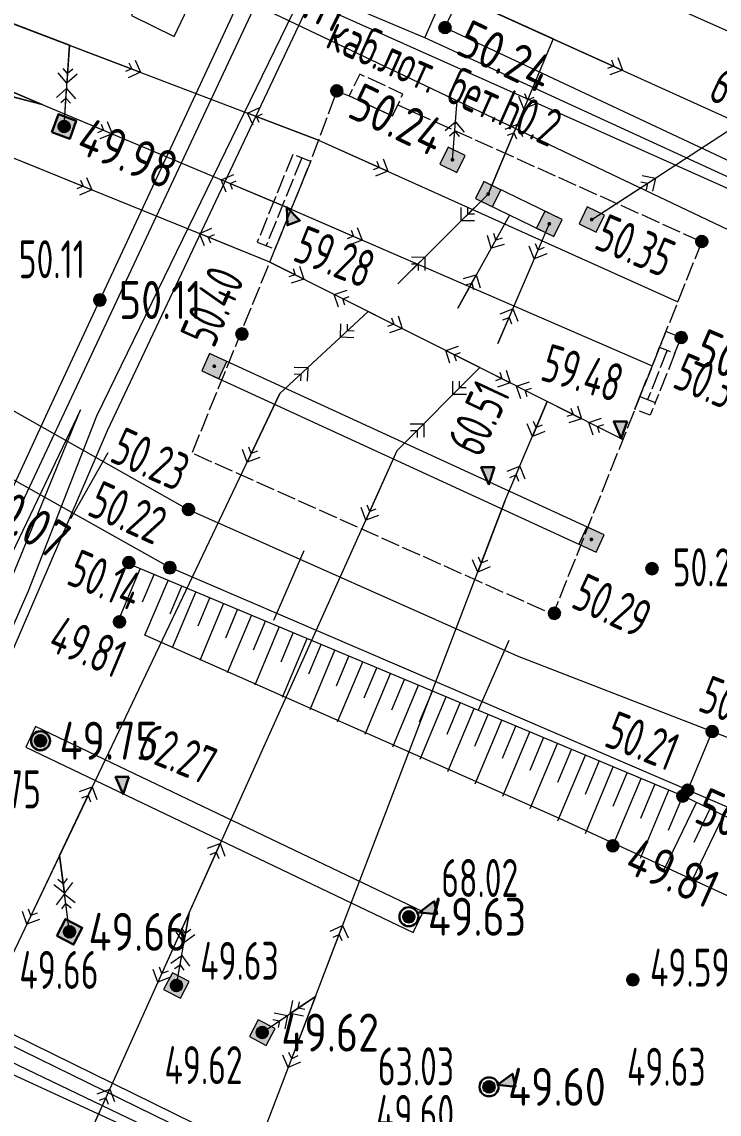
# Model space of a CAD drawing. Extents: x 1098675 to 1099684, y 381052 to 381453.
# Drawn here: x 1099343.58 to 1099361.93, y 381312.24 to 381341 of the extents above; entities that cross this region are included whole.
import ezdxf
from ezdxf.enums import TextEntityAlignment as Align

# ---------------------------------------------------------------- set-up
doc = ezdxf.new("R2010")
doc.units = 0
doc.header["$MEASUREMENT"] = 0
doc.linetypes.add('500_13', pattern=[1, 1, 0])
doc.layers.add('Съемка', color=253, linetype='CONTINUOUS', lineweight=20)
doc.styles.add('ГОСТ', font='GOST2304A.ttf', dxfattribs={"height": 2.5})
doc.linetypes.add('g5_119_1', pattern='A,4,-1,[31,GUGK_2005.shx,S=0.1,R=0,X=0,Y=0],0.35,[31,GUGK_2005.shx,S=0.08,R=0,X=0,Y=0],3.3,[31,GUGK_2005.shx,S=0.08,R=180,X=0,Y=0],0.35,[31,GUGK_2005.shx,S=0.1,R=180,X=0,Y=0],-1', length=10)
doc.linetypes.add('ПОДОШВА_Дороги', pattern='A,0,[201,mapsigns2.shx,S=0.12,R=0,X=0,Y=0],-1.5', length=1.5)

# ---------------------------------------------------------------- blocks, each defined once
blk = doc.blocks.new('Съемка')
at = {"layer": 'Съемка', "linetype": 'Continuous', "lineweight": -2}
h = blk.add_hatch(color=8, dxfattribs=at)
h.dxf.hatch_style = 1
edge = h.paths.add_edge_path()
edge.add_arc((1099354.713, 381340.845), 0.15, 0, 360)
h = blk.add_hatch(color=8, dxfattribs=at)
h.dxf.hatch_style = 1
edge = h.paths.add_edge_path()
edge.add_arc((1099354.713, 381340.845), 0.15, 0, 360)
h = blk.add_hatch(color=8, dxfattribs=at)
h.dxf.hatch_style = 1
edge = h.paths.add_edge_path()
edge.add_arc((1099351.865, 381339.18), 0.15, 0, 360)
at = {"layer": 'Съемка', "linetype": 'Continuous', "lineweight": -2, "true_color": 0xffffff}
h = blk.add_hatch(color=7, dxfattribs=at)
h.dxf.hatch_style = 1
h.paths.add_polyline_path([(1099344.371, 381338.095), (1099344.84, 381337.921), (1099345.014, 381338.39), (1099344.545, 381338.564)])
at = {"layer": 'Съемка', "linetype": 'Continuous', "lineweight": -2}
h = blk.add_hatch(color=8, dxfattribs=at)
h.dxf.hatch_style = 1
edge = h.paths.add_edge_path()
edge.add_arc((1099344.693, 381338.242), 0.15, 0, 360)
h = blk.add_hatch(color=8, dxfattribs=at)
edge = h.paths.add_edge_path()
edge.add_arc((1099344.693, 381338.242), 0.05, -20.3478, 339.6522)
at = {"layer": 'Съемка', "linetype": 'Continuous', "lineweight": -2, "true_color": 0xffffff}
h = blk.add_hatch(color=7, dxfattribs=at)
h.dxf.hatch_style = 1
h.paths.add_polyline_path([(1099354.575, 381337.252), (1099355.024, 381337.033), (1099355.243, 381337.482), (1099354.794, 381337.701)])
at = {"layer": 'Съемка', "linetype": 'Continuous', "lineweight": -2}
h = blk.add_hatch(color=8, dxfattribs=at)
edge = h.paths.add_edge_path()
edge.add_arc((1099354.909, 381337.367), 0.05, -25.9592, 334.0408)
at = {"layer": 'Съемка', "linetype": 'Continuous', "lineweight": -2, "true_color": 0xffffff}
h = blk.add_hatch(color=7, dxfattribs=at)
h.dxf.hatch_style = 1
h.paths.add_polyline_path([(1099355.514, 381336.347), (1099355.964, 381336.128), (1099356.182, 381336.578), (1099355.733, 381336.797)])
at = {"layer": 'Съемка', "linetype": 'Continuous', "lineweight": -2}
h = blk.add_hatch(color=8, dxfattribs=at)
edge = h.paths.add_edge_path()
edge.add_arc((1099355.848, 381336.463), 0.05, -25.9592, 334.0408)
at = {"layer": 'Съемка', "lineweight": -2}
for points in [[(1099350.569, 381335.643), (1099350.554, 381336.117), (1099350.897, 381335.764)], [(1099359.502, 381330.478), (1099359.352, 381330.028), (1099359.152, 381330.478)], [(1099356.017, 381329.27), (1099355.867, 381328.82), (1099355.667, 381329.27)], [(1099346.396, 381321.119), (1099346.246, 381320.669), (1099346.046, 381321.119)], [(1099354.507, 381317.504), (1099354.035, 381317.555), (1099354.432, 381317.846)], [(1099356.565, 381312.963), (1099356.093, 381313.014), (1099356.491, 381313.305)]]:
    blk.add_hatch(color=8, dxfattribs=at).paths.add_polyline_path(points)
at = {"layer": 'Съемка', "linetype": 'Continuous', "lineweight": -2, "true_color": 0xffffff}
h = blk.add_hatch(color=7, dxfattribs=at)
h.dxf.hatch_style = 1
h.paths.add_polyline_path([(1099358.239, 381335.677), (1099358.688, 381335.458), (1099358.907, 381335.907), (1099358.458, 381336.126)])
h = blk.add_hatch(color=7, dxfattribs=at)
h.dxf.hatch_style = 1
h.paths.add_polyline_path([(1099357.124, 381335.564), (1099357.573, 381335.345), (1099357.792, 381335.794), (1099357.342, 381336.013)])
at = {"layer": 'Съемка', "linetype": 'Continuous', "lineweight": -2}
h = blk.add_hatch(color=8, dxfattribs=at)
edge = h.paths.add_edge_path()
edge.add_arc((1099358.573, 381335.792), 0.05, -25.9592, 334.0408)
h = blk.add_hatch(color=8, dxfattribs=at)
edge = h.paths.add_edge_path()
edge.add_arc((1099357.458, 381335.679), 0.05, -25.9592, 334.0408)
h = blk.add_hatch(color=8, dxfattribs=at)
h.dxf.hatch_style = 1
edge = h.paths.add_edge_path()
edge.add_arc((1099361.468, 381335.215), 0.15, 0, 360)
h = blk.add_hatch(color=8, dxfattribs=at)
h.dxf.hatch_style = 1
edge = h.paths.add_edge_path()
edge.add_arc((1099361.468, 381335.215), 0.15, 0, 360)
h = blk.add_hatch(color=8, dxfattribs=at)
h.dxf.hatch_style = 1
edge = h.paths.add_edge_path()
edge.add_arc((1099345.634, 381333.675), 0.15, 0, 360)
h = blk.add_hatch(color=8, dxfattribs=at)
h.dxf.hatch_style = 1
edge = h.paths.add_edge_path()
edge.add_arc((1099345.634, 381333.675), 0.15, 0, 360)
h = blk.add_hatch(color=8, dxfattribs=at)
h.dxf.hatch_style = 1
edge = h.paths.add_edge_path()
edge.add_arc((1099349.372, 381332.779), 0.15, 0, 360)
h = blk.add_hatch(color=8, dxfattribs=at)
h.dxf.hatch_style = 1
edge = h.paths.add_edge_path()
edge.add_arc((1099349.372, 381332.779), 0.15, 0, 360)
h = blk.add_hatch(color=8, dxfattribs=at)
h.dxf.hatch_style = 1
edge = h.paths.add_edge_path()
edge.add_arc((1099360.928, 381332.684), 0.15, 0, 360)
h = blk.add_hatch(color=8, dxfattribs=at)
h.dxf.hatch_style = 1
edge = h.paths.add_edge_path()
edge.add_arc((1099360.928, 381332.684), 0.15, 0, 360)
at = {"layer": 'Съемка', "linetype": 'Continuous', "lineweight": -2, "true_color": 0xffffff}
h = blk.add_hatch(color=7, dxfattribs=at)
h.dxf.hatch_style = 1
h.paths.add_polyline_path([(1099348.313, 381331.808), (1099348.768, 381331.599), (1099348.977, 381332.053), (1099348.522, 381332.262)])
at = {"layer": 'Съемка', "linetype": 'Continuous', "lineweight": -2}
h = blk.add_hatch(color=8, dxfattribs=at)
edge = h.paths.add_edge_path()
edge.add_arc((1099348.645, 381331.93), 0.05, -24.679, 335.321)
h = blk.add_hatch(color=8, dxfattribs=at)
h.dxf.hatch_style = 1
edge = h.paths.add_edge_path()
edge.add_arc((1099347.966, 381328.16), 0.15, 0, 360)
h = blk.add_hatch(color=8, dxfattribs=at)
h.dxf.hatch_style = 1
edge = h.paths.add_edge_path()
edge.add_arc((1099347.966, 381328.16), 0.15, 0, 360)
at = {"layer": 'Съемка', "linetype": 'Continuous', "lineweight": -2, "true_color": 0xffffff}
h = blk.add_hatch(color=7, dxfattribs=at)
h.dxf.hatch_style = 1
h.paths.add_polyline_path([(1099358.234, 381327.249), (1099358.688, 381327.04), (1099358.897, 381327.495), (1099358.442, 381327.704)])
at = {"layer": 'Съемка', "linetype": 'Continuous', "lineweight": -2}
h = blk.add_hatch(color=8, dxfattribs=at)
edge = h.paths.add_edge_path()
edge.add_arc((1099358.565, 381327.372), 0.05, -24.679, 335.321)
h = blk.add_hatch(color=8, dxfattribs=at)
h.dxf.hatch_style = 1
edge = h.paths.add_edge_path()
edge.add_arc((1099346.397, 381326.763), 0.15, 0, 360)
h = blk.add_hatch(color=8, dxfattribs=at)
h.dxf.hatch_style = 1
edge = h.paths.add_edge_path()
edge.add_arc((1099346.397, 381326.763), 0.15, 0, 360)
h = blk.add_hatch(color=8, dxfattribs=at)
h.dxf.hatch_style = 1
edge = h.paths.add_edge_path()
edge.add_arc((1099347.476, 381326.628), 0.15, 0, 360)
h = blk.add_hatch(color=8, dxfattribs=at)
h.dxf.hatch_style = 1
edge = h.paths.add_edge_path()
edge.add_arc((1099347.476, 381326.628), 0.15, 0, 360)
h = blk.add_hatch(color=8, dxfattribs=at)
h.dxf.hatch_style = 1
edge = h.paths.add_edge_path()
edge.add_arc((1099360.16, 381326.603), 0.15, 0, 360)
h = blk.add_hatch(color=8, dxfattribs=at)
h.dxf.hatch_style = 1
edge = h.paths.add_edge_path()
edge.add_arc((1099360.16, 381326.603), 0.15, 0, 360)
h = blk.add_hatch(color=8, dxfattribs=at)
h.dxf.hatch_style = 1
edge = h.paths.add_edge_path()
edge.add_arc((1099357.592, 381325.427), 0.15, 0, 360)
h = blk.add_hatch(color=8, dxfattribs=at)
h.dxf.hatch_style = 1
edge = h.paths.add_edge_path()
edge.add_arc((1099357.592, 381325.427), 0.15, 0, 360)
h = blk.add_hatch(color=8, dxfattribs=at)
h.dxf.hatch_style = 1
edge = h.paths.add_edge_path()
edge.add_arc((1099346.151, 381325.202), 0.15, 0, 360)
h = blk.add_hatch(color=8, dxfattribs=at)
h.dxf.hatch_style = 1
edge = h.paths.add_edge_path()
edge.add_arc((1099346.151, 381325.202), 0.15, 0, 360)
at = {"layer": 'Съемка', "linetype": 'Continuous', "lineweight": -2, "true_color": 0xffffff}
h = blk.add_hatch(color=7, dxfattribs=at)
h.dxf.hatch_style = 1
edge = h.paths.add_edge_path()
edge.add_arc((1099344.073, 381322.073), 0.25, 0, 360)
at = {"layer": 'Съемка', "linetype": 'Continuous', "lineweight": -2}
h = blk.add_hatch(color=8, dxfattribs=at)
h.dxf.hatch_style = 1
edge = h.paths.add_edge_path()
edge.add_arc((1099361.741, 381322.317), 0.15, 0, 360)
h = blk.add_hatch(color=8, dxfattribs=at)
h.dxf.hatch_style = 1
edge = h.paths.add_edge_path()
edge.add_arc((1099344.073, 381322.073), 0.15, 0, 360)
h = blk.add_hatch(color=8, dxfattribs=at)
h.dxf.hatch_style = 1
edge = h.paths.add_edge_path()
edge.add_arc((1099344.073, 381322.073), 0.15, 0, 360)
h = blk.add_hatch(color=8, dxfattribs=at)
edge = h.paths.add_edge_path()
edge.add_arc((1099344.073, 381322.073), 0.05, 0, 360)
h = blk.add_hatch(color=8, dxfattribs=at)
h.dxf.hatch_style = 1
edge = h.paths.add_edge_path()
edge.add_arc((1099361.099, 381320.774), 0.15, 0, 360)
h = blk.add_hatch(color=8, dxfattribs=at)
h.dxf.hatch_style = 1
edge = h.paths.add_edge_path()
edge.add_arc((1099360.969, 381320.617), 0.15, 0, 360)
h = blk.add_hatch(color=8, dxfattribs=at)
h.dxf.hatch_style = 1
edge = h.paths.add_edge_path()
edge.add_arc((1099359.13, 381319.308), 0.15, 0, 360)
h = blk.add_hatch(color=8, dxfattribs=at)
h.dxf.hatch_style = 1
edge = h.paths.add_edge_path()
edge.add_arc((1099353.763, 381317.44), 0.15, 0, 360)
h = blk.add_hatch(color=8, dxfattribs=at)
edge = h.paths.add_edge_path()
edge.add_arc((1099353.763, 381317.44), 0.05, 0, 360)
at = {"layer": 'Съемка', "linetype": 'Continuous', "lineweight": -2, "true_color": 0xffffff}
h = blk.add_hatch(color=7, dxfattribs=at)
h.dxf.hatch_style = 1
h.paths.add_polyline_path([(1099344.499, 381316.936), (1099344.942, 381316.705), (1099345.173, 381317.148), (1099344.73, 381317.379)])
at = {"layer": 'Съемка', "linetype": 'Continuous', "lineweight": -2}
h = blk.add_hatch(color=8, dxfattribs=at)
h.dxf.hatch_style = 1
edge = h.paths.add_edge_path()
edge.add_arc((1099344.836, 381317.042), 0.15, 0, 360)
h = blk.add_hatch(color=8, dxfattribs=at)
h.dxf.hatch_style = 1
edge = h.paths.add_edge_path()
edge.add_arc((1099344.836, 381317.042), 0.15, 0, 360)
h = blk.add_hatch(color=8, dxfattribs=at)
edge = h.paths.add_edge_path()
edge.add_arc((1099344.836, 381317.042), 0.05, -27.5465, 332.4535)
at = {"layer": 'Съемка', "linetype": 'Continuous', "lineweight": -2, "true_color": 0xffffff}
h = blk.add_hatch(color=7, dxfattribs=at)
h.dxf.hatch_style = 1
h.paths.add_polyline_path([(1099347.31, 381315.523), (1099347.753, 381315.292), (1099347.984, 381315.735), (1099347.541, 381315.966)])
at = {"layer": 'Съемка', "linetype": 'Continuous', "lineweight": -2}
h = blk.add_hatch(color=8, dxfattribs=at)
h.dxf.hatch_style = 1
edge = h.paths.add_edge_path()
edge.add_arc((1099347.647, 381315.629), 0.15, 0, 360)
h = blk.add_hatch(color=8, dxfattribs=at)
h.dxf.hatch_style = 1
edge = h.paths.add_edge_path()
edge.add_arc((1099359.656, 381315.781), 0.15, 0, 360)
h = blk.add_hatch(color=8, dxfattribs=at)
h.dxf.hatch_style = 1
edge = h.paths.add_edge_path()
edge.add_arc((1099359.656, 381315.781), 0.15, 0, 360)
h = blk.add_hatch(color=8, dxfattribs=at)
edge = h.paths.add_edge_path()
edge.add_arc((1099347.647, 381315.629), 0.05, -27.5465, 332.4535)
at = {"layer": 'Съемка', "linetype": 'Continuous', "lineweight": -2, "true_color": 0xffffff}
h = blk.add_hatch(color=7, dxfattribs=at)
h.dxf.hatch_style = 1
h.paths.add_polyline_path([(1099349.57, 381314.285), (1099350.013, 381314.054), (1099350.245, 381314.497), (1099349.801, 381314.729)])
at = {"layer": 'Съемка', "linetype": 'Continuous', "lineweight": -2}
h = blk.add_hatch(color=8, dxfattribs=at)
h.dxf.hatch_style = 1
edge = h.paths.add_edge_path()
edge.add_arc((1099349.907, 381314.391), 0.15, 0, 360)
h = blk.add_hatch(color=8, dxfattribs=at)
h.dxf.hatch_style = 1
edge = h.paths.add_edge_path()
edge.add_arc((1099349.907, 381314.391), 0.15, 0, 360)
h = blk.add_hatch(color=8, dxfattribs=at)
edge = h.paths.add_edge_path()
edge.add_arc((1099349.907, 381314.391), 0.05, -27.5465, 332.4535)
h = blk.add_hatch(color=8, dxfattribs=at)
h.dxf.hatch_style = 1
edge = h.paths.add_edge_path()
edge.add_arc((1099355.872, 381312.962), 0.15, 0, 360)
h = blk.add_hatch(color=8, dxfattribs=at)
h.dxf.hatch_style = 1
edge = h.paths.add_edge_path()
edge.add_arc((1099355.872, 381312.962), 0.15, 0, 360)
h = blk.add_hatch(color=8, dxfattribs=at)
edge = h.paths.add_edge_path()
edge.add_arc((1099355.872, 381312.962), 0.05, 0, 360)
at = {"layer": 'Съемка', "color": 8, "lineweight": 0, "flags": 128}
for points in [[(1099305.085, 381361.52), (1099308.708, 381356.292), (1099317.422, 381347.915), (1099328.5, 381339.161), (1099347.937, 381328.166), (1099356.615, 381324.307), (1099366.208, 381320.583), (1099376.581, 381316.222), (1099379.753, 381314.934)], [(1099396.511, 381305.804), (1099365.454, 381318.904), (1099357.577, 381322.286), (1099347.455, 381326.639), (1099339.815, 381330.93), (1099334.713, 381333.856), (1099327.637, 381337.864), (1099318.126, 381345.489), (1099316.592, 381346.869), (1099309.325, 381353.681), (1099307.625, 381355.309), (1099304.03, 381360.792)], [(1099393.636, 381306.465), (1099391.102, 381307.345), (1099379.752, 381312.248), (1099371.999, 381315.302), (1099361.024, 381320.594), (1099346.329, 381326.754)]]:
    blk.add_lwpolyline(points, dxfattribs=at)
at = {"layer": 'Съемка', "color": 8, "linetype": 'Continuous', "lineweight": 20}
for points in [[(1099297.931, 381340.133), (1099302.143, 381338.472), (1099302.919, 381342.524), (1099330.195, 381355.418), (1099349.653, 381346.319), (1099366.013, 381339.042), (1099402.016, 381321.604)], [(1099293.477, 381335.589), (1099295.277, 381336.834), (1099296.39, 381339.207), (1099302.525, 381337.272), (1099304.857, 381340.63), (1099330.472, 381353.561), (1099348.811, 381344.513), (1099365.128, 381337.121), (1099401.209, 381319.948)], [(1099400.554, 381318.621), (1099363.968, 381334.664), (1099347.715, 381342.411), (1099330.823, 381351.162), (1099306.282, 381339.344), (1099303.827, 381336.689)], [(1099357.043, 381345.792), (1099354.713, 381340.845), (1099363.957, 381336.508), (1099381.722, 381327.931), (1099401.221, 381318.181), (1099403.856, 381323.922)], [(1099318.458, 381310.448), (1099326.358, 381326.694), (1099327.003, 381329.534), (1099333.403, 381344.741), (1099351.39, 381337.883), (1099360.836, 381333.629)], [(1099319.554, 381309.934), (1099327.258, 381326.226), (1099328.541, 381328.782), (1099334.013, 381343.073), (1099350.439, 381336.164), (1099360.164, 381331.942)], [(1099357.559, 381340.55), (1099355.738, 381341.375)], [(1099344.836, 381340.382), (1099342.967, 381341.095)], [(1099359.392, 381330.005), (1099350.105, 381334.674), (1099334.71, 381340.922), (1099329.915, 381328.141), (1099328.214, 381325.728), (1099320.775, 381309.38)], [(1099357.559, 381340.55), (1099355.848, 381336.463), (1099353.477, 381334.101)], [(1099357.559, 381340.55), (1099356.787, 381338.705)], [(1099357.559, 381340.55), (1099359.381, 381339.725)], [(1099344.693, 381338.242), (1099344.836, 381340.382)], [(1099344.836, 381340.382), (1099344.769, 381339.385)], [(1099344.836, 381340.382), (1099346.704, 381339.67)], [(1099346.398, 381339.92), (1099346.471, 381339.759), (1099346.309, 381339.687)], [(1099346.56, 381339.992), (1099346.704, 381339.67), (1099346.382, 381339.525)], [(1099359.091, 381339.993), (1099359.153, 381339.828), (1099358.988, 381339.766)], [(1099359.257, 381340.056), (1099359.381, 381339.725), (1099359.05, 381339.6)], [(1099344.119, 381338.822), (1099342.275, 381339.598)], [(1099345.035, 381339.617), (1099344.769, 381339.385), (1099344.536, 381339.651)], [(1099344.919, 381339.75), (1099344.786, 381339.634), (1099344.669, 381339.767)], [(1099358.573, 381335.792), (1099364.56, 381339.688)], [(1099341.655, 381339.458), (1099344.119, 381338.822)], [(1099344.119, 381338.822), (1099343.151, 381339.072)], [(1099344.493, 381339.007), (1099344.759, 381339.24), (1099344.992, 381338.974)], [(1099344.61, 381338.874), (1099344.743, 381338.991), (1099344.859, 381338.858)], [(1099344.693, 381338.242), (1099344.759, 381339.24)], [(1099357.114, 381338.839), (1099356.787, 381338.705), (1099356.653, 381339.032)], [(1099357.047, 381339.003), (1099356.884, 381338.936), (1099356.817, 381339.099)], [(1099344.119, 381338.822), (1099345.962, 381338.047)], [(1099349.666, 381338.273), (1099349.522, 381338.596), (1099349.844, 381338.74)], [(1099351.39, 381337.883), (1099349.522, 381338.596)], [(1099349.828, 381338.345), (1099349.755, 381338.507), (1099349.917, 381338.579)], [(1099345.665, 381338.307), (1099345.732, 381338.144), (1099345.568, 381338.077)], [(1099345.829, 381338.374), (1099345.962, 381338.047), (1099345.635, 381337.913)], [(1099354.719, 381338.135), (1099354.989, 381338.364), (1099355.218, 381338.095)], [(1099354.834, 381338), (1099354.969, 381338.115), (1099355.083, 381337.98)], [(1099354.909, 381337.367), (1099354.989, 381338.364)], [(1099355.848, 381336.463), (1099356.621, 381338.307)], [(1099356.293, 381338.173), (1099356.621, 381338.307), (1099356.755, 381337.98)], [(1099351.39, 381337.883), (1099353.214, 381337.062)], [(1099356.36, 381338.01), (1099356.524, 381338.077), (1099356.591, 381337.913)], [(1099343.57, 381337.326), (1099345.423, 381336.574)], [(1099352.923, 381337.33), (1099352.986, 381337.164), (1099352.821, 381337.102)], [(1099353.089, 381337.392), (1099353.214, 381337.062), (1099352.883, 381336.937)], [(1099348.961, 381336.514), (1099348.828, 381336.842), (1099349.156, 381336.975)], [(1099345.123, 381336.831), (1099345.191, 381336.668), (1099345.029, 381336.6)], [(1099345.285, 381336.9), (1099345.423, 381336.574), (1099345.097, 381336.437)], [(1099350.67, 381336.063), (1099348.828, 381336.842)], [(1099349.125, 381336.581), (1099349.058, 381336.744), (1099349.222, 381336.811)], [(1099358.573, 381335.792), (1099360.249, 381336.883)], [(1099359.867, 381336.783), (1099360.04, 381336.747), (1099360.003, 381336.574)], [(1099359.903, 381336.956), (1099360.249, 381336.883), (1099360.176, 381336.537)], [(1099355.848, 381336.463), (1099355.14, 381335.757)], [(1099355.493, 381335.756), (1099355.14, 381335.757), (1099355.14, 381336.11)], [(1099355.494, 381335.933), (1099355.317, 381335.933), (1099355.317, 381336.11)], [(1099350.702, 381336.049), (1099352.537, 381335.253)], [(1099356.412, 381335.91), (1099355.053, 381333.463)], [(1099356.412, 381335.91), (1099355.926, 381335.036)], [(1099348.391, 381335.1), (1099348.253, 381335.426), (1099348.579, 381335.564)], [(1099352.407, 381335.582), (1099352.537, 381335.253), (1099352.208, 381335.123)], [(1099357.458, 381335.679), (1099356.103, 381332.526)], [(1099357.458, 381335.679), (1099357.063, 381334.76)], [(1099350.106, 381334.674), (1099348.253, 381335.426)], [(1099348.554, 381335.169), (1099348.485, 381335.332), (1099348.648, 381335.401)], [(1099352.242, 381335.517), (1099352.307, 381335.353), (1099352.143, 381335.288)], [(1099356.266, 381335.133), (1099355.926, 381335.036), (1099355.829, 381335.376)], [(1099356.218, 381335.303), (1099356.048, 381335.254), (1099355.999, 381335.424)], [(1099357.391, 381334.891), (1099357.063, 381334.76), (1099356.932, 381335.089)], [(1099357.326, 381335.055), (1099357.162, 381334.99), (1099357.096, 381335.154)], [(1099350.105, 381334.674), (1099350.998, 381334.225)], [(1099353.477, 381334.101), (1099354.186, 381334.806)], [(1099353.832, 381334.807), (1099354.186, 381334.806), (1099354.185, 381334.453)], [(1099350.72, 381334.505), (1099350.775, 381334.337), (1099350.607, 381334.282)], [(1099350.887, 381334.561), (1099350.998, 381334.225), (1099350.663, 381334.114)], [(1099353.832, 381334.63), (1099354.009, 381334.63), (1099354.008, 381334.453)], [(1099355.053, 381333.463), (1099355.538, 381334.337)], [(1099355.198, 381334.24), (1099355.538, 381334.337), (1099355.636, 381333.997)], [(1099355.247, 381334.07), (1099355.417, 381334.119), (1099355.466, 381333.949)], [(1099351.913, 381333.485), (1099351.802, 381333.821), (1099352.138, 381333.932)], [(1099352.695, 381333.372), (1099351.802, 381333.821)], [(1099352.081, 381333.541), (1099352.025, 381333.709), (1099352.193, 381333.764)], [(1099341.545, 381312.696), (1099350.368, 381331.215), (1099352.695, 381333.372)], [(1099352.695, 381333.372), (1099351.962, 381332.692)], [(1099352.695, 381333.372), (1099353.589, 381332.923)], [(1099353.478, 381333.258), (1099353.589, 381332.923), (1099353.253, 381332.812)], [(1099356.103, 381332.526), (1099356.498, 381333.445)], [(1099356.169, 381333.314), (1099356.498, 381333.445), (1099356.629, 381333.116)], [(1099352.315, 381332.679), (1099351.962, 381332.692), (1099351.975, 381333.045)], [(1099352.322, 381332.855), (1099352.145, 381332.862), (1099352.152, 381333.039)], [(1099353.31, 381333.203), (1099353.365, 381333.035), (1099353.198, 381332.979)], [(1099356.235, 381333.15), (1099356.399, 381333.215), (1099356.465, 381333.051)], [(1099354.844, 381332.011), (1099354.733, 381332.347), (1099355.069, 381332.458)], [(1099355.627, 381331.898), (1099354.733, 381332.347)], [(1099355.012, 381332.067), (1099354.957, 381332.235), (1099355.125, 381332.29)], [(1099355.627, 381331.898), (1099353.451, 381329.703), (1099345.072, 381311.079)], [(1099350.368, 381331.215), (1099351.102, 381331.894)], [(1099350.748, 381331.908), (1099351.102, 381331.894), (1099351.088, 381331.541)], [(1099355.627, 381331.898), (1099354.923, 381331.188)], [(1099355.627, 381331.898), (1099356.431, 381331.493)], [(1099356.32, 381331.829), (1099356.431, 381331.493), (1099356.095, 381331.382)], [(1099350.742, 381331.731), (1099350.918, 381331.724), (1099350.912, 381331.548)], [(1099355.276, 381331.189), (1099354.923, 381331.188), (1099354.921, 381331.541)], [(1099355.275, 381331.366), (1099355.099, 381331.365), (1099355.098, 381331.542)], [(1099356.152, 381331.774), (1099356.208, 381331.606), (1099356.04, 381331.55)], [(1099356.709, 381331.074), (1099356.598, 381331.41), (1099356.933, 381331.521)], [(1099350.368, 381331.215), (1099349.508, 381329.409)], [(1099357.402, 381331.005), (1099356.598, 381331.41)], [(1099356.877, 381331.129), (1099356.821, 381331.297), (1099356.989, 381331.353)], [(1099348.998, 381309.3), (1099356.291, 381328.378), (1099357.402, 381331.005)], [(1099357.402, 381331.005), (1099357.012, 381330.084)], [(1099357.414, 381330.999), (1099358.307, 381330.55)], [(1099358.028, 381330.83), (1099358.084, 381330.662), (1099357.916, 381330.607)], [(1099358.196, 381330.886), (1099358.307, 381330.55), (1099357.971, 381330.439)], [(1099353.451, 381329.703), (1099354.155, 381330.413)], [(1099353.801, 381330.412), (1099354.155, 381330.413), (1099354.156, 381330.06)], [(1099357.34, 381330.217), (1099357.012, 381330.084), (1099356.879, 381330.412)], [(1099357.274, 381330.381), (1099357.11, 381330.314), (1099357.043, 381330.478)], [(1099358.609, 381330.118), (1099358.498, 381330.454), (1099358.834, 381330.565)], [(1099359.392, 381330.005), (1099358.498, 381330.454)], [(1099358.777, 381330.174), (1099358.722, 381330.342), (1099358.889, 381330.397)], [(1099353.802, 381330.235), (1099353.979, 381330.236), (1099353.979, 381330.059)], [(1099349.782, 381329.694), (1099349.616, 381329.635), (1099349.556, 381329.801)], [(1099349.841, 381329.527), (1099349.508, 381329.409), (1099349.39, 381329.742)], [(1099353.451, 381329.703), (1099352.63, 381327.879)], [(1099356.291, 381328.378), (1099356.68, 381329.299)], [(1099356.353, 381329.166), (1099356.68, 381329.299), (1099356.813, 381328.971)], [(1099356.419, 381329.002), (1099356.583, 381329.068), (1099356.65, 381328.905)], [(1099356.291, 381328.378), (1099355.577, 381326.509)], [(1099352.961, 381328.005), (1099352.63, 381327.879), (1099352.505, 381328.21)], [(1099352.898, 381328.17), (1099352.733, 381328.107), (1099352.67, 381328.273)], [(1099355.828, 381326.815), (1099355.666, 381326.743), (1099355.594, 381326.904)], [(1099355.9, 381326.654), (1099355.577, 381326.509), (1099355.433, 381326.832)], [(1099344.573, 381319.052), (1099345.433, 381320.857)], [(1099345.1, 381320.739), (1099345.433, 381320.857), (1099345.552, 381320.524)], [(1099345.159, 381320.573), (1099345.326, 381320.632), (1099345.385, 381320.465)], [(1099347.98, 381317.543), (1099348.801, 381319.367)], [(1099348.47, 381319.242), (1099348.801, 381319.367), (1099348.926, 381319.037)], [(1099348.533, 381319.077), (1099348.698, 381319.139), (1099348.761, 381318.974)], [(1099344.573, 381319.052), (1099343.713, 381317.246)], [(1099344.836, 381317.042), (1099344.573, 381319.052)], [(1099344.573, 381319.052), (1099344.703, 381318.06)], [(1099344.918, 381318.341), (1099344.703, 381318.06), (1099344.422, 381318.276)], [(1099344.778, 381318.448), (1099344.67, 381318.308), (1099344.53, 381318.416)], [(1099344.491, 381317.753), (1099344.706, 381318.034), (1099344.987, 381317.818)], [(1099344.836, 381317.042), (1099344.706, 381318.034)], [(1099344.631, 381317.646), (1099344.739, 381317.786), (1099344.879, 381317.678)], [(1099344.046, 381317.365), (1099343.713, 381317.246), (1099343.595, 381317.58)], [(1099343.987, 381317.531), (1099343.82, 381317.472), (1099343.761, 381317.639)], [(1099347.98, 381317.543), (1099347.16, 381315.72)], [(1099347.652, 381315.635), (1099347.98, 381317.543)], [(1099347.98, 381317.543), (1099347.845, 381316.755)], [(1099348.031, 381317.103), (1099347.887, 381317.001), (1099347.785, 381317.146)], [(1099351.306, 381315.337), (1099352.02, 381317.205)], [(1099351.697, 381317.061), (1099352.02, 381317.205), (1099352.164, 381316.882)], [(1099348.133, 381316.959), (1099347.845, 381316.755), (1099347.641, 381317.044)], [(1099351.769, 381316.899), (1099351.931, 381316.972), (1099352.003, 381316.81)], [(1099347.499, 381316.219), (1099347.788, 381316.423), (1099347.991, 381316.135)], [(1099347.652, 381315.635), (1099347.788, 381316.423)], [(1099347.49, 381315.845), (1099347.16, 381315.72), (1099347.034, 381316.05)], [(1099347.428, 381316.01), (1099347.262, 381315.948), (1099347.2, 381316.113)], [(1099347.601, 381316.075), (1099347.745, 381316.177), (1099347.847, 381316.033)], [(1099349.907, 381314.391), (1099351.306, 381315.337)], [(1099351.306, 381315.337), (1099350.591, 381313.469)], [(1099351.306, 381315.337), (1099350.643, 381314.889)], [(1099350.99, 381314.822), (1099350.643, 381314.889), (1099350.71, 381315.236)], [(1099351.024, 381314.995), (1099350.85, 381315.029), (1099350.884, 381315.202)], [(1099349.907, 381314.391), (1099350.57, 381314.839)], [(1099350.223, 381314.906), (1099350.57, 381314.839), (1099350.503, 381314.492)], [(1099350.189, 381314.733), (1099350.363, 381314.699), (1099350.329, 381314.526)], [(1099350.914, 381313.613), (1099350.591, 381313.469), (1099350.447, 381313.792)], [(1099350.842, 381313.774), (1099350.681, 381313.702), (1099350.609, 381313.864)], [(1099345.072, 381311.079), (1099345.893, 381312.903)], [(1099345.562, 381312.777), (1099345.893, 381312.903), (1099346.018, 381312.572)], [(1099345.625, 381312.612), (1099345.79, 381312.675), (1099345.853, 381312.509)]]:
    blk.add_lwpolyline(points, dxfattribs=at)
at = {"layer": 'Съемка', "color": 8}
for points in [[(1099338.705, 381318.675), (1099344.316, 381330.846), (1099349.661, 381342.32), (1099346.099, 381344.008), (1099348.687, 381349.608)], [(1099404.382, 381323.677), (1099401.54, 381317.575), (1099396.915, 381307.478), (1099398.414, 381306.729), (1099394.935, 381299.759), (1099391.261, 381301.855), (1099384.219, 381287.309), (1099376.008, 381291.211), (1099376.3, 381291.745), (1099383.937, 381288.101), (1099391.001, 381302.695), (1099394.681, 381300.595), (1099397.609, 381306.46), (1099396.127, 381307.2), (1099400.837, 381317.482), (1099381.354, 381327.241), (1099369.816, 381332.946), (1099369.113, 381331.259), (1099368.464, 381331.543), (1099369.207, 381333.321), (1099364.091, 381335.741), (1099351.161, 381341.524), (1099345.829, 381330.233), (1099340.338, 381317.502)], [(1099339.589, 381316.189), (1099351.294, 381310.437), (1099359.835, 381306.491), (1099358.532, 381303.802), (1099357.901, 381304.107), (1099358.923, 381306.11), (1099339.298, 381315.536)], [(1099339.788, 381317.742), (1099345.129, 381330.783), (1099338.964, 381317.89)], [(1099345.844, 381329.654), (1099344.859, 381327.914)], [(1099351.004, 381327.074), (1099350.204, 381325.239)], [(1099356.389, 381324.709), (1099355.584, 381322.879)], [(1099361.794, 381322.444), (1099361.024, 381320.594)], [(1099338.29, 381310.453), (1099340.29, 381314.695), (1099346.451, 381311.86), (1099350.807, 381309.876), (1099351.042, 381309.753), (1099350.017, 381307.364), (1099349.244, 381305.539), (1099338.29, 381310.453)]]:
    blk.add_lwpolyline(points, dxfattribs=at)
at = {"layer": 'Съемка', "color": 8, "flags": 128}
blk.add_lwpolyline([(1099349.397, 381347.341), (1099346.47, 381341.16), (1099347.589, 381340.608), (1099350.525, 381346.784)], close=True, dxfattribs=at)
at = {"layer": 'Съемка', "color": 8, "linetype": 'g5_119_1', "flags": 128}
for points in [[(1099369.634, 381333.479), (1099354.179, 381340.574), (1099355.784, 381344.224), (1099356.674, 381345.969)], [(1099351.034, 381341.914), (1099350.124, 381342.304), (1099338.864, 381318.274), (1099327.749, 381323.389), (1099318.274, 381327.684), (1099310.249, 381331.104), (1099301.274, 381335.749), (1099294.01, 381338.849)], [(1099354.179, 381340.574), (1099351.034, 381341.914), (1099345.549, 381330.619), (1099343.744, 381326.014), (1099342.777, 381323.81), (1099340.064, 381317.624), (1099339.019, 381316.004), (1099338.215, 381313.255)], [(1099339.019, 381316.004), (1099342.294, 381314.554), (1099356.514, 381307.579), (1099359.369, 381306.329), (1099358.209, 381304.129)]]:
    blk.add_lwpolyline(points, dxfattribs=at)
at = {"layer": 'Съемка', "color": 8, "linetype": '500_13', "lineweight": 20, "ltscale": 0.5, "flags": 128}
blk.add_lwpolyline([(1099352.195, 381339.05), (1099353.336, 381338.52), (1099353.604, 381339.096), (1099352.469, 381339.623)], close=True, dxfattribs=at)
at = {"layer": 'Съемка', "color": 8, "linetype": '500_13', "ltscale": 0.5, "flags": 128}
blk.add_lwpolyline([(1099361.467, 381335.211), (1099357.554, 381325.394), (1099348.058, 381329.643), (1099351.183, 381337.323), (1099351.869, 381339.175), (1099352.195, 381339.05), (1099353.336, 381338.52), (1099353.47, 381338.808)], close=True, dxfattribs=at)
at = {"layer": 'Съемка', "color": 8, "flags": 128}
blk.add_lwpolyline([(1099354.909, 381337.367), (1099355.033, 381338.923)], dxfattribs=at)
at = {"layer": 'Съемка', "color": 8, "linetype": 'Continuous', "lineweight": -2}
for points in [[(1099344.371, 381338.095), (1099344.84, 381337.921), (1099345.014, 381338.39), (1099344.545, 381338.564)], [(1099344.499, 381316.936), (1099344.942, 381316.705), (1099345.173, 381317.148), (1099344.73, 381317.379)]]:
    blk.add_lwpolyline(points, close=True, dxfattribs=at)
at = {"layer": 'Съемка', "color": 8, "linetype": 'Continuous', "lineweight": 20}
for points in [[(1099354.575, 381337.252), (1099355.024, 381337.033), (1099355.243, 381337.482), (1099354.794, 381337.701)], [(1099355.514, 381336.347), (1099355.964, 381336.128), (1099356.182, 381336.578), (1099355.733, 381336.797)], [(1099358.239, 381335.677), (1099358.688, 381335.458), (1099358.907, 381335.907), (1099358.458, 381336.126)], [(1099357.124, 381335.564), (1099357.573, 381335.345), (1099357.792, 381335.794), (1099357.342, 381336.013)], [(1099348.522, 381332.262), (1099348.313, 381331.808), (1099358.688, 381327.04), (1099358.897, 381327.495)], [(1099348.313, 381331.808), (1099348.768, 381331.599), (1099348.977, 381332.053), (1099348.522, 381332.262)], [(1099358.234, 381327.249), (1099358.688, 381327.04), (1099358.897, 381327.495), (1099358.442, 381327.704)], [(1099347.31, 381315.523), (1099347.753, 381315.292), (1099347.984, 381315.735), (1099347.541, 381315.966)], [(1099349.57, 381314.285), (1099350.013, 381314.054), (1099350.245, 381314.497), (1099349.801, 381314.729)]]:
    blk.add_lwpolyline(points, close=True, dxfattribs=at)
at = {"layer": 'Съемка', "color": 8, "linetype": '500_13', "ltscale": 0.5, "flags": 128}
for points in [[(1099350.243, 381335.011), (1099351.181, 381337.321), (1099350.713, 381337.51), (1099349.776, 381335.2), (1099350.243, 381335.011)], [(1099350.947, 381337.415), (1099350.009, 381335.105)], [(1099360.763, 381332.271), (1099360.928, 381332.684), (1099360.524, 381332.845), (1099360.359, 381332.432)], [(1099359.842, 381331.134), (1099360.359, 381332.432), (1099360.763, 381332.271), (1099360.246, 381330.973)], [(1099360.561, 381332.351), (1099360.044, 381331.054)], [(1099359.842, 381331.134), (1099360.246, 381330.973), (1099360.113, 381330.639), (1099359.709, 381330.8), (1099359.842, 381331.134)]]:
    blk.add_lwpolyline(points, dxfattribs=at)
at = {"layer": 'Съемка', "color": 8, "linetype": 'Continuous', "flags": 128}
for points in [[(1099355.733, 381336.797), (1099355.514, 381336.347), (1099357.573, 381335.345), (1099357.792, 381335.794)], [(1099343.944, 381322.448), (1099343.684, 381321.907), (1099353.879, 381317.027), (1099354.138, 381317.568)]]:
    blk.add_lwpolyline(points, close=True, dxfattribs=at)
at = {"layer": 'Съемка', "color": 8, "linetype": 'Continuous', "lineweight": -2, "flags": 128}
for points in [[(1099350.569, 381335.643), (1099350.554, 381336.117), (1099350.897, 381335.764), (1099350.569, 381335.643), (1099350.569, 381335.643)], [(1099359.502, 381330.478), (1099359.352, 381330.028), (1099359.152, 381330.478), (1099359.502, 381330.478), (1099359.502, 381330.478)], [(1099356.017, 381329.27), (1099355.867, 381328.82), (1099355.667, 381329.27), (1099356.017, 381329.27), (1099356.017, 381329.27)], [(1099346.396, 381321.119), (1099346.246, 381320.669), (1099346.046, 381321.119), (1099346.396, 381321.119), (1099346.396, 381321.119)], [(1099354.507, 381317.504), (1099354.035, 381317.555), (1099354.432, 381317.846), (1099354.507, 381317.504), (1099354.507, 381317.504)], [(1099356.565, 381312.963), (1099356.093, 381313.014), (1099356.491, 381313.305), (1099356.565, 381312.963), (1099356.565, 381312.963)]]:
    blk.add_lwpolyline(points, close=True, dxfattribs=at)
at = {"layer": 'Съемка', "color": 8, "linetype": 'Continuous', "lineweight": -2}
blk.add_lwpolyline([(1099358.33, 381334.7, 0, 0, 0), (1099357.838, 381333.991, 0, 0, 0), (1099358.464, 381333.977, 0, 0, 0), (1099357.99, 381333.257, 0.25, 0, 0), (1099357.825, 381333.006, 0, 0, 0)], format="xyseb", dxfattribs=at)
at = {"layer": 'Съемка', "color": 8, "lineweight": 0}
for points in [[(1099346.097, 381325.176), (1099346.695, 381326.601)], [(1099346.76, 381325.73), (1099347.061, 381326.447)], [(1099346.821, 381324.85), (1099347.427, 381326.294)], [(1099347.488, 381325.414), (1099347.793, 381326.14)], [(1099347.545, 381324.524), (1099348.159, 381325.987)], [(1099348.216, 381325.097), (1099348.525, 381325.834)], [(1099348.269, 381324.198), (1099348.891, 381325.68)], [(1099348.944, 381324.781), (1099349.257, 381325.527)], [(1099348.993, 381323.872), (1099349.623, 381325.373)], [(1099349.672, 381324.464), (1099349.989, 381325.22)], [(1099349.717, 381323.546), (1099350.355, 381325.066)], [(1099350.4, 381324.148), (1099350.721, 381324.913)], [(1099350.441, 381323.22), (1099351.087, 381324.76)], [(1099351.128, 381323.832), (1099351.453, 381324.606)], [(1099351.165, 381322.894), (1099351.819, 381324.453)], [(1099351.856, 381323.515), (1099352.185, 381324.299)], [(1099351.889, 381322.568), (1099352.551, 381324.146)], [(1099352.584, 381323.199), (1099352.917, 381323.992)], [(1099352.613, 381322.242), (1099353.283, 381323.839)], [(1099353.312, 381322.882), (1099353.649, 381323.685)], [(1099353.338, 381321.916), (1099354.015, 381323.532)], [(1099354.04, 381322.566), (1099354.381, 381323.379)], [(1099354.062, 381321.59), (1099354.747, 381323.225)], [(1099354.768, 381322.249), (1099355.113, 381323.072)], [(1099354.786, 381321.264), (1099355.479, 381322.918)], [(1099355.496, 381321.933), (1099355.845, 381322.765)], [(1099355.51, 381320.938), (1099356.211, 381322.611)], [(1099356.224, 381321.617), (1099356.577, 381322.458)], [(1099356.234, 381320.612), (1099356.943, 381322.305)], [(1099356.952, 381321.3), (1099357.309, 381322.151)], [(1099356.958, 381320.286), (1099357.675, 381321.998)], [(1099357.68, 381320.984), (1099358.041, 381321.844)], [(1099357.682, 381319.96), (1099358.407, 381321.691)], [(1099358.408, 381320.667), (1099358.773, 381321.537)], [(1099358.406, 381319.634), (1099359.139, 381321.384)], [(1099359.136, 381320.351), (1099359.505, 381321.231)], [(1099359.13, 381319.308), (1099359.871, 381321.077)], [(1099359.864, 381320.035), (1099360.237, 381320.924)], [(1099359.854, 381318.982), (1099360.603, 381320.77)], [(1099360.592, 381319.718), (1099360.969, 381320.617)], [(1099360.485, 381318.698), (1099361.328, 381320.447)], [(1099361.209, 381318.373), (1099362.043, 381320.103)], [(1099361.266, 381319.405), (1099361.685, 381320.275)]]:
    blk.add_lwpolyline(points, dxfattribs=at)
at = {"layer": 'Съемка', "color": 8, "linetype": 'ПОДОШВА_Дороги', "lineweight": 0, "ltscale": 0.5, "flags": 128}
blk.add_lwpolyline([(1099346.809, 381324.863), (1099357.713, 381320.031), (1099371.395, 381313.738), (1099383.159, 381308.987), (1099390.635, 381305.84), (1099394.241, 381305.983)], dxfattribs=at)
at = {"layer": 'Съемка', "color": 8, "linetype": 'Continuous', "lineweight": 20}
for points in [[(1099353.513, 381319.44, 0, 0, 0), (1099353.363, 381318.59, 0, 0, 0), (1099353.863, 381318.94, 0, 0, 0), (1099353.787, 381317.989, 0.25, 0, 0), (1099353.763, 381317.69, 0, 0, 0)], [(1099355.622, 381314.962, 0, 0, 0), (1099355.472, 381314.112, 0, 0, 0), (1099355.972, 381314.462, 0, 0, 0), (1099355.896, 381313.511, 0.25, 0, 0), (1099355.872, 381313.212, 0, 0, 0)]]:
    blk.add_lwpolyline(points, format="xyseb", dxfattribs=at)
at = {"layer": 'Съемка', "color": 8, "linetype": 'Continuous', "lineweight": -2}
for centre, radius in [((1099354.713, 381340.845), 0.15), ((1099354.713, 381340.845), 0.15), ((1099351.865, 381339.18), 0.15), ((1099344.693, 381338.242), 0.15), ((1099361.468, 381335.215), 0.15), ((1099361.468, 381335.215), 0.15), ((1099345.634, 381333.675), 0.15), ((1099345.634, 381333.675), 0.15), ((1099349.372, 381332.779), 0.15), ((1099349.372, 381332.779), 0.15), ((1099360.928, 381332.684), 0.15), ((1099360.928, 381332.684), 0.15), ((1099347.966, 381328.16), 0.15), ((1099347.966, 381328.16), 0.15), ((1099346.397, 381326.763), 0.15), ((1099346.397, 381326.763), 0.15), ((1099347.476, 381326.628), 0.15), ((1099347.476, 381326.628), 0.15), ((1099360.16, 381326.603), 0.15), ((1099360.16, 381326.603), 0.15), ((1099357.592, 381325.427), 0.15), ((1099357.592, 381325.427), 0.15), ((1099346.151, 381325.202), 0.15), ((1099346.151, 381325.202), 0.15), ((1099344.073, 381322.073), 0.25), ((1099361.741, 381322.317), 0.15), ((1099344.073, 381322.073), 0.15), ((1099344.073, 381322.073), 0.15), ((1099344.073, 381322.073), 0.05), ((1099361.099, 381320.774), 0.15), ((1099360.969, 381320.617), 0.15), ((1099359.13, 381319.308), 0.15), ((1099353.763, 381317.44), 0.25), ((1099353.763, 381317.44), 0.15), ((1099353.763, 381317.44), 0.05), ((1099344.836, 381317.042), 0.15), ((1099344.836, 381317.042), 0.15), ((1099347.647, 381315.629), 0.15), ((1099359.656, 381315.781), 0.15), ((1099359.656, 381315.781), 0.15), ((1099349.907, 381314.391), 0.15), ((1099349.907, 381314.391), 0.15), ((1099355.872, 381312.962), 0.25), ((1099355.872, 381312.962), 0.15), ((1099355.872, 381312.962), 0.15), ((1099355.872, 381312.962), 0.05)]:
    blk.add_circle(centre, radius, dxfattribs=at)
at = {"layer": 'Съемка', "color": 8, "linetype": 'Continuous', "lineweight": 30, "style": 'ГОСТ'}
for s, rotation, p in [('50.11', 333.7807, (1099349.889, 381341.651)), ('50.24', 334.4842, (1099354.949, 381340.179)), ('50.24', 334.6538, (1099352.103, 381338.514)), ('49.98', 337.1865, (1099344.96, 381337.588)), ('50.33', 336.8355, (1099361.191, 381332.027)), ('50.07', 327.2878, (1099342.32, 381328.153)), ('50.21', 335.7787, (1099361.22, 381319.956)), ('49.81', 335.7787, (1099359.381, 381318.647))]:
    blk.add_text(s, height=1, rotation=rotation, dxfattribs=at).set_placement(p)
at = {"layer": 'Съемка', "color": 8, "style": 'ГОСТ', "width": 0.8}
for s, rotation, p in [('каб.лот. бет.h0.2', 335.9, (1099354.702, 381339.47)), ('60.48', 335, (1099362.747, 381338.985)), ('59.28', 338.3, (1099351.815, 381334.812)), ('59.48', 343.3, (1099358.337, 381331.755)), ('62.27', 337.7, (1099347.687, 381321.736))]:
    blk.add_text(s, height=1, rotation=rotation, dxfattribs=at).set_placement(p, align=Align.MIDDLE_CENTER)
at = {"layer": 'Съемка', "color": 8, "lineweight": 30, "style": 'ГОСТ', "width": 0.8}
for s, rotation, p in [('50.35', 336.8355, (1099358.597, 381335.046)), ('50.40', 65.989, (1099348.635, 381332.381)), ('50.33', 336.8355, (1099360.66, 381331.388)), ('50.23', 335.6878, (1099345.854, 381329.44)), ('50.22', 335.6878, (1099345.262, 381328.031)), ('50.14', 337.1789, (1099344.714, 381326.213)), ('50.29', 335.2166, (1099357.991, 381325.599)), ('49.81', 337.1789, (1099344.224, 381324.468)), ('50.22', 338.5056, (1099361.33, 381322.879)), ('50.21', 338.5056, (1099358.861, 381321.946))]:
    blk.add_text(s, height=1, rotation=rotation, dxfattribs=at).set_placement(p)
for s, p in [('50.11', (1099343.499, 381334.248)), ('50.26', (1099360.703, 381326.139)), ('49.75', (1099342.015, 381320.294)), ('49.63', (1099348.272, 381315.779)), ('49.59', (1099360.106, 381315.601)), ('49.66', (1099343.516, 381315.54)), ('49.62', (1099347.334, 381313.034)), ('49.63', (1099359.501, 381312.99)), ('49.60', (1099352.898, 381311.75))]:
    blk.add_text(s, height=1, dxfattribs=at).set_placement(p)
at = {"layer": 'Съемка', "color": 8, "linetype": 'Continuous', "lineweight": 30, "style": 'ГОСТ'}
for s, p in [('50.11', (1099346.134, 381333.175)), ('49.75', (1099344.573, 381321.573)), ('49.63', (1099354.263, 381316.94)), ('49.66', (1099345.336, 381316.542)), ('49.62', (1099350.407, 381313.891)), ('49.60', (1099356.372, 381312.462))]:
    blk.add_text(s, height=1, dxfattribs=at).set_placement(p)
at = {"layer": 'Съемка', "color": 8, "linetype": 'Continuous', "lineweight": 20, "style": 'ГОСТ', "width": 0.8}
blk.add_text('60.51', height=1, rotation=64.9, dxfattribs=at).set_placement((1099355.597, 381330.563), align=Align.MIDDLE_CENTER)
at = {"layer": 'Съемка', "color": 8, "style": 'ГОСТ', "width": 0.8}
for s, p in [('68.02', (1099354.616, 381318.46)), ('63.03', (1099352.948, 381313.502))]:
    blk.add_text(s, height=1, dxfattribs=at).set_placement(p, align=Align.MIDDLE_LEFT)

msp = doc.modelspace()

# ---------------------------------------------------------------- block references
at = {"layer": 'Съемка', "color": 6, "lineweight": 30}
msp.add_blockref('Съемка', (0, 0), dxfattribs=at)

doc.saveas('drawing.dxf')
